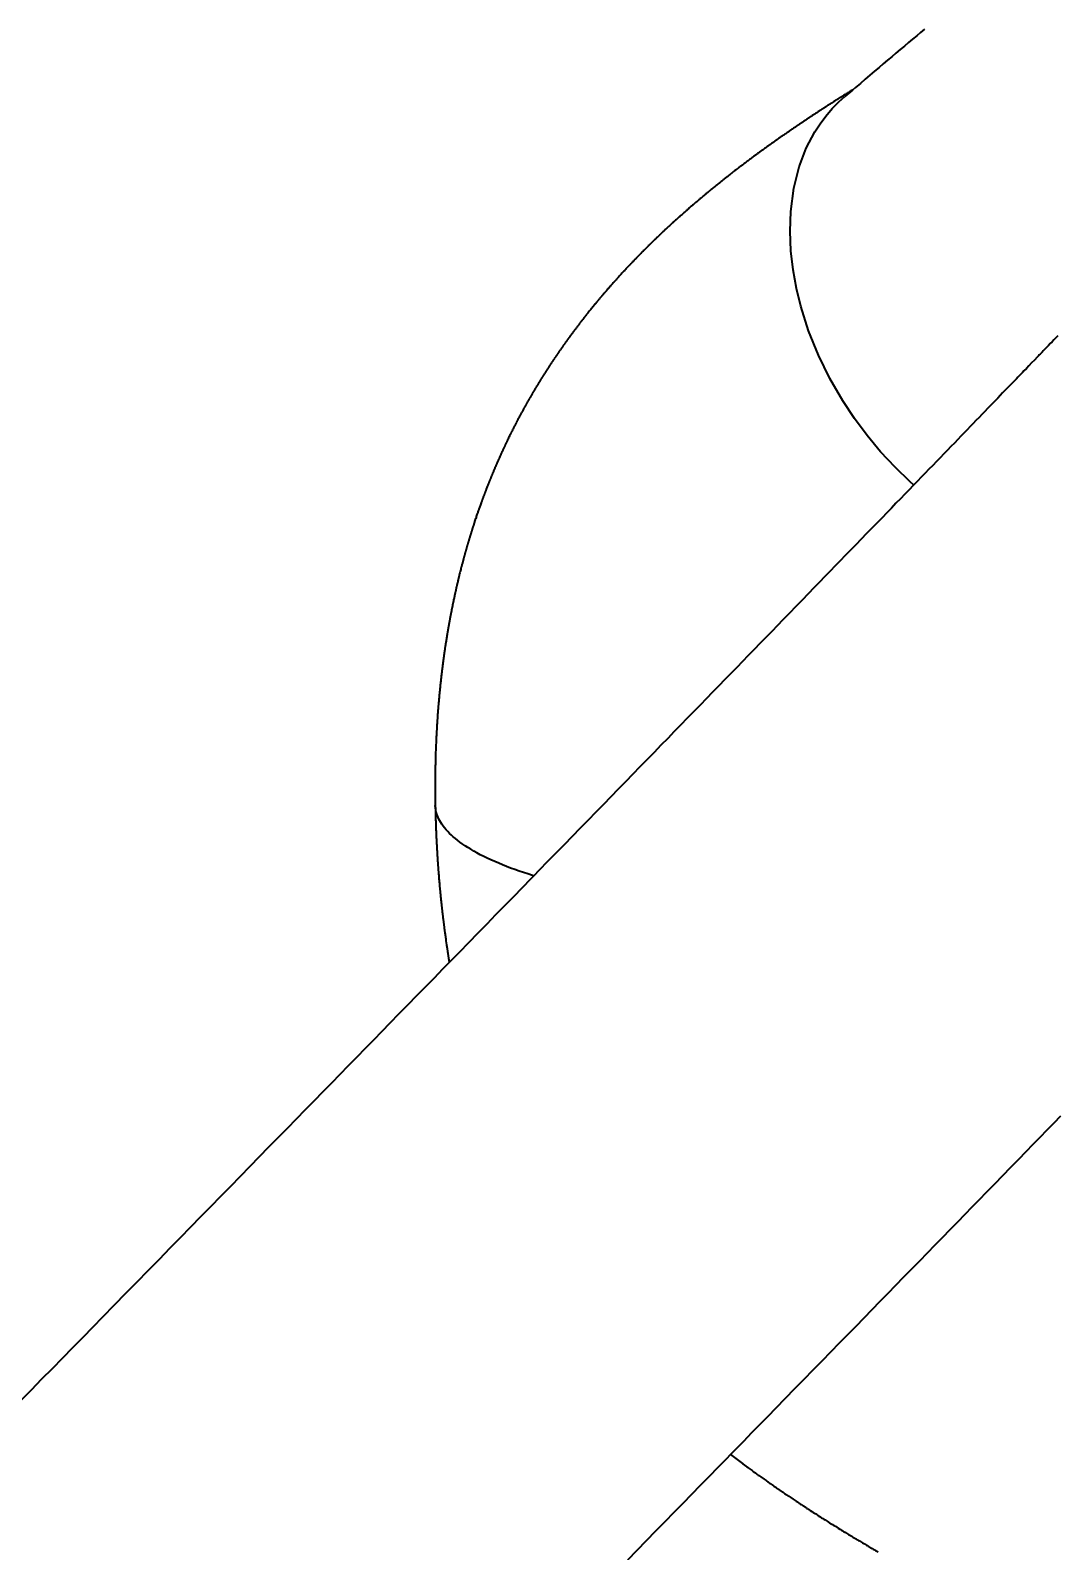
# Model space of a CAD drawing. Header units: millimetres. Extents: x 15 to 415, y 5 to 292.
# Drawn here: x 287.53 to 292.71, y 110.05 to 117.72 of the extents above; entities that cross this region are included whole.
import ezdxf

# ---------------------------------------------------------------- set-up
doc = ezdxf.new("R2010")
doc.units = ezdxf.units.MM
doc.layers.add('Geometries', color=7, linetype='Continuous')

msp = doc.modelspace()

# ---------------------------------------------------------------- linework, layer by layer
at = {"layer": 'Geometries', "linetype": 'Continuous', "lineweight": 40}
msp.add_line((291.6751, 117.4167), (291.6371, 117.3846), dxfattribs=at)
at = {"layer": 'Geometries', "linetype": 'Continuous', "lineweight": 40, "flags": 128}
for points in [[(292.0388, 117.7243), (292.0191, 117.7077), (291.9992, 117.6909), (291.9789, 117.6737), (291.9583, 117.6563), (291.9373, 117.6385), (291.9159, 117.6205), (291.8943, 117.6021), (291.8735, 117.5846), (291.8524, 117.5668), (291.831, 117.5487), (291.8093, 117.5303), (291.7873, 117.5117), (291.7636, 117.4916), (291.7395, 117.4712), (291.7151, 117.4505), (291.6902, 117.4295), (291.6751, 117.4167)], [(291.675, 117.4166), (291.6713, 117.4143), (291.6677, 117.4121), (291.6646, 117.4102), (291.6604, 117.4076), (291.6564, 117.4051), (291.6525, 117.4027), (291.6483, 117.4), (291.6436, 117.3971), (291.6386, 117.394), (291.6357, 117.3922), (291.6329, 117.3904), (291.6304, 117.3889), (291.6282, 117.3875), (291.6262, 117.3862), (291.6239, 117.3848), (291.6214, 117.3832), (291.6185, 117.3814), (291.6156, 117.3795), (291.6119, 117.3772), (291.6086, 117.3751), (291.6054, 117.3731), (291.602, 117.3709), (291.5983, 117.3686), (291.5949, 117.3665), (291.5925, 117.3649), (291.5902, 117.3635), (291.5881, 117.3622), (291.5856, 117.3606), (291.5827, 117.3587), (291.5795, 117.3567), (291.5752, 117.354), (291.5711, 117.3513), (291.567, 117.3487), (291.5628, 117.346), (291.5587, 117.3434), (291.5545, 117.3407), (291.5503, 117.338), (291.5464, 117.3354), (291.5438, 117.3338), (291.5415, 117.3323), (291.5392, 117.3308), (291.5367, 117.3292), (291.5339, 117.3274), (291.531, 117.3255), (291.5283, 117.3238), (291.5259, 117.3222), (291.5238, 117.3208), (291.5217, 117.3195), (291.5193, 117.3179), (291.5162, 117.3159), (291.5129, 117.3137), (291.5098, 117.3117), (291.5069, 117.3099), (291.5043, 117.3082), (291.5015, 117.3063), (291.4984, 117.3043), (291.4951, 117.3021), (291.4921, 117.3002), (291.4895, 117.2985), (291.4873, 117.297), (291.4851, 117.2956), (291.4825, 117.2939), (291.4796, 117.292), (291.4762, 117.2897), (291.473, 117.2876), (291.4702, 117.2858), (291.4675, 117.2839), (291.4643, 117.2819), (291.4608, 117.2795), (291.4572, 117.2772), (291.4538, 117.2749), (291.4504, 117.2726), (291.4468, 117.2702), (291.443, 117.2677), (291.4398, 117.2656), (291.4366, 117.2634), (291.4338, 117.2615), (291.4313, 117.2599), (291.4292, 117.2585), (291.4278, 117.2575), (291.4262, 117.2564), (291.4243, 117.2552), (291.4221, 117.2537), (291.4196, 117.252), (291.417, 117.2503), (291.4148, 117.2488), (291.4128, 117.2474), (291.411, 117.2463), (291.4091, 117.245), (291.4069, 117.2435), (291.4046, 117.2419), (291.4021, 117.2402), (291.4002, 117.2389), (291.3985, 117.2378), (291.3969, 117.2367), (291.3954, 117.2357), (291.394, 117.2347), (291.3924, 117.2336), (291.3901, 117.2321), (291.3874, 117.2303), (291.3846, 117.2284), (291.3821, 117.2266), (291.3788, 117.2244), (291.3757, 117.2222), (291.3723, 117.22), (291.3688, 117.2175), (291.3652, 117.2151), (291.3613, 117.2124), (291.3576, 117.2098), (291.3539, 117.2073), (291.3503, 117.2048), (291.3464, 117.2021), (291.3422, 117.1993), (291.3385, 117.1967), (291.3352, 117.1944), (291.3322, 117.1923), (291.3287, 117.1899), (291.3251, 117.1874), (291.3215, 117.1848), (291.3178, 117.1822), (291.3149, 117.1803), (291.3123, 117.1784), (291.31, 117.1768), (291.3079, 117.1753), (291.3054, 117.1736), (291.3027, 117.1717), (291.2997, 117.1695), (291.2968, 117.1676), (291.2943, 117.1658), (291.292, 117.1642), (291.2897, 117.1625), (291.2871, 117.1607), (291.2842, 117.1587), (291.2815, 117.1567), (291.2787, 117.1547), (291.2762, 117.153), (291.2736, 117.1511), (291.2709, 117.1492), (291.2679, 117.147), (291.265, 117.145), (291.2618, 117.1427), (291.2588, 117.1406), (291.2557, 117.1383), (291.2522, 117.1359), (291.2492, 117.1337), (291.2463, 117.1316), (291.2437, 117.1297), (291.241, 117.1278), (291.238, 117.1256), (291.2349, 117.1234), (291.2319, 117.1212), (291.2292, 117.1193), (291.2269, 117.1176), (291.2245, 117.1158), (291.2218, 117.1139), (291.2189, 117.1118), (291.2162, 117.1099), (291.2139, 117.1081), (291.2117, 117.1066), (291.2094, 117.1049), (291.2068, 117.1029), (291.2033, 117.1004), (291.2001, 117.0981), (291.1972, 117.0959), (291.1945, 117.094), (291.192, 117.0921), (291.1894, 117.0902), (291.187, 117.0885), (291.1844, 117.0865), (291.1817, 117.0845), (291.1792, 117.0827), (291.177, 117.081), (291.1751, 117.0796), (291.173, 117.0781), (291.1705, 117.0763), (291.1678, 117.0742), (291.165, 117.0722), (291.1625, 117.0703), (291.1601, 117.0685), (291.1566, 117.0659), (291.1529, 117.0631), (291.149, 117.0602), (291.1452, 117.0574), (291.1416, 117.0547), (291.1381, 117.052), (291.1357, 117.0502), (291.1332, 117.0483), (291.1305, 117.0463), (291.1278, 117.0442), (291.1253, 117.0424), (291.1236, 117.0411), (291.122, 117.0398), (291.1201, 117.0385), (291.118, 117.0368), (291.1155, 117.0349), (291.1125, 117.0326), (291.1098, 117.0306), (291.1076, 117.0289), (291.1056, 117.0274), (291.1034, 117.0257), (291.1009, 117.0238), (291.0982, 117.0217), (291.0957, 117.0198), (291.0937, 117.0182), (291.0919, 117.0169), (291.0902, 117.0156), (291.0882, 117.014), (291.0859, 117.0122), (291.0832, 117.0102), (291.0812, 117.0087), (291.0796, 117.0074), (291.0782, 117.0063), (291.0771, 117.0055), (291.076, 117.0046), (291.0746, 117.0036), (291.0729, 117.0022), (291.0709, 117.0007), (291.0688, 116.999), (291.0669, 116.9976), (291.0653, 116.9963), (291.0638, 116.9951), (291.0622, 116.9939), (291.0606, 116.9926), (291.0586, 116.9911), (291.0565, 116.9894), (291.0541, 116.9875), (291.0518, 116.9858), (291.0497, 116.9841), (291.0478, 116.9827), (291.0461, 116.9813), (291.0441, 116.9797), (291.0418, 116.9779), (291.0393, 116.9759), (291.037, 116.9741), (291.0345, 116.9722), (291.0324, 116.9705), (291.0304, 116.9689), (291.0284, 116.9673), (291.0263, 116.9656), (291.0241, 116.9639), (291.0202, 116.9608), (291.0162, 116.9576), (291.0127, 116.9548), (291.0096, 116.9524), (291.0061, 116.9496), (291.0025, 116.9467), (290.999, 116.9439), (290.9966, 116.942), (290.9941, 116.9399), (290.9912, 116.9376), (290.9885, 116.9354), (290.9862, 116.9335), (290.9846, 116.9322), (290.9828, 116.9308), (290.9808, 116.9291), (290.9785, 116.9273), (290.9762, 116.9254), (290.9743, 116.9239), (290.9727, 116.9226), (290.9715, 116.9216), (290.9705, 116.9208), (290.9692, 116.9197), (290.9676, 116.9184), (290.9657, 116.9169), (290.9634, 116.915), (290.9613, 116.9132), (290.9594, 116.9117), (290.9577, 116.9103), (290.9563, 116.9092), (290.9545, 116.9077), (290.9524, 116.906), (290.9501, 116.904), (290.9476, 116.902), (290.9453, 116.9001), (290.9433, 116.8984), (290.9415, 116.8969), (290.9396, 116.8954), (290.9366, 116.8929), (290.9335, 116.8903), (290.9303, 116.8877), (290.9273, 116.8851), (290.9251, 116.8833), (290.9232, 116.8817), (290.9214, 116.8802), (290.9196, 116.8787), (290.9177, 116.8771), (290.9157, 116.8754), (290.9138, 116.8738), (290.912, 116.8723), (290.9103, 116.8709), (290.9084, 116.8693), (290.9063, 116.8675), (290.9038, 116.8654), (290.9013, 116.8633), (290.8991, 116.8615), (290.8972, 116.8599), (290.8956, 116.8585), (290.8938, 116.857), (290.8919, 116.8553), (290.8898, 116.8535), (290.8875, 116.8516), (290.8854, 116.8498), (290.884, 116.8486), (290.8828, 116.8476), (290.8818, 116.8467), (290.8806, 116.8457), (290.879, 116.8443), (290.8771, 116.8427), (290.875, 116.8409), (290.8732, 116.8393), (290.8715, 116.8379), (290.8696, 116.8363), (290.8681, 116.8349), (290.8665, 116.8336), (290.8648, 116.8321), (290.863, 116.8305), (290.8611, 116.8289), (290.8591, 116.8272), (290.8573, 116.8257), (290.8556, 116.8241), (290.8536, 116.8224), (290.851, 116.8202), (290.8482, 116.8177), (290.8452, 116.8151), (290.8422, 116.8125), (290.8395, 116.8101), (290.8371, 116.808), (290.8327, 116.8042), (290.8277, 116.7998), (290.8244, 116.7968), (290.8211, 116.794), (290.8162, 116.7896), (290.8118, 116.7857), (290.8079, 116.7823), (290.8057, 116.7802), (290.8033, 116.7781), (290.8013, 116.7764), (290.7998, 116.775), (290.7984, 116.7737), (290.7967, 116.7722), (290.7949, 116.7706), (290.7929, 116.7688), (290.7907, 116.7668), (290.7884, 116.7647), (290.7861, 116.7626), (290.7838, 116.7606), (290.7818, 116.7588), (290.7799, 116.7571), (290.7782, 116.7555), (290.7762, 116.7537), (290.774, 116.7517), (290.7717, 116.7496), (290.7698, 116.7479), (290.7682, 116.7464), (290.7669, 116.7452), (290.7659, 116.7443), (290.7646, 116.7431), (290.763, 116.7416), (290.7612, 116.74), (290.7595, 116.7384), (290.7579, 116.737), (290.7566, 116.7357), (290.7554, 116.7346), (290.7521, 116.7316), (290.7485, 116.7283), (290.745, 116.725), (290.7417, 116.722), (290.7383, 116.7188), (290.7369, 116.7176), (290.7354, 116.7162), (290.7338, 116.7146), (290.7319, 116.7129), (290.7299, 116.7111), (290.7281, 116.7093), (290.7267, 116.708), (290.7256, 116.707), (290.7246, 116.706), (290.7234, 116.7049), (290.7219, 116.7036), (290.7198, 116.7016), (290.7176, 116.6995), (290.7155, 116.6975), (290.7137, 116.6958), (290.712, 116.6943), (290.7108, 116.6931), (290.7094, 116.6917), (290.7078, 116.6902), (290.706, 116.6886), (290.7044, 116.687), (290.7027, 116.6853), (290.7014, 116.6841), (290.7003, 116.6831), (290.699, 116.6819), (290.6967, 116.6796), (290.6939, 116.677), (290.692, 116.6752), (290.6899, 116.6732), (290.6878, 116.6712), (290.6859, 116.6693), (290.6844, 116.6679), (290.6831, 116.6667), (290.6816, 116.6652), (290.6798, 116.6635), (290.6777, 116.6614), (290.6752, 116.659), (290.6729, 116.6568), (290.6709, 116.6549), (290.6691, 116.6531), (290.6669, 116.651), (290.6645, 116.6486), (290.6628, 116.647), (290.6614, 116.6456), (290.6602, 116.6444), (290.6591, 116.6434), (290.658, 116.6423), (290.6568, 116.6411), (290.6555, 116.6398), (290.6541, 116.6384), (290.6527, 116.6371), (290.6512, 116.6356), (290.6496, 116.634), (290.6478, 116.6323), (290.646, 116.6305), (290.6445, 116.629), (290.6433, 116.6278), (290.6419, 116.6264), (290.6402, 116.6247), (290.638, 116.6226), (290.6356, 116.6201), (290.6333, 116.6179), (290.6312, 116.6158), (290.6294, 116.614), (290.6277, 116.6123), (290.6253, 116.6099), (290.6228, 116.6074), (290.6205, 116.6051), (290.6186, 116.6031), (290.6167, 116.6012), (290.6153, 116.5999), (290.614, 116.5985), (290.6124, 116.5969), (290.6105, 116.595), (290.6087, 116.5932), (290.6068, 116.5912), (290.6049, 116.5894), (290.6034, 116.5878), (290.6021, 116.5865), (290.601, 116.5853), (290.5995, 116.5838), (290.5978, 116.5821), (290.5959, 116.5801), (290.5941, 116.5783), (290.5926, 116.5767), (290.5905, 116.5746), (290.5888, 116.5729), (290.5872, 116.5712), (290.5857, 116.5697), (290.5842, 116.5681), (290.5825, 116.5664), (290.5805, 116.5644), (290.5784, 116.5621), (290.5764, 116.5601), (290.5747, 116.5583), (290.573, 116.5565), (290.571, 116.5544), (290.5688, 116.5521), (290.5664, 116.5496), (290.5643, 116.5475), (290.5626, 116.5457), (290.5618, 116.5448), (290.5608, 116.5438), (290.5596, 116.5426), (290.5581, 116.541), (290.5565, 116.5393), (290.5551, 116.5378), (290.5536, 116.5362), (290.5525, 116.535), (290.5514, 116.5339), (290.5503, 116.5327), (290.5491, 116.5314), (290.5477, 116.53), (290.5463, 116.5285), (290.5448, 116.5269), (290.5432, 116.5252), (290.5414, 116.5233), (290.5396, 116.5213), (290.5379, 116.5196), (290.5367, 116.5183), (290.5351, 116.5166), (290.5331, 116.5145), (290.5306, 116.5118), (290.5279, 116.5089), (290.5255, 116.5063), (290.5235, 116.5041), (290.5216, 116.5021), (290.5175, 116.4976), (290.5129, 116.4927), (290.5087, 116.4882), (290.504, 116.483), (290.4988, 116.4773), (290.4952, 116.4733), (290.4939, 116.4719), (290.4924, 116.4702), (290.4908, 116.4684), (290.4895, 116.467), (290.4884, 116.4658), (290.4876, 116.4649), (290.4868, 116.464), (290.4853, 116.4623), (290.4835, 116.4603), (290.4814, 116.4581), (290.4801, 116.4565), (290.4786, 116.4549), (290.477, 116.4531), (290.4753, 116.4512), (290.4737, 116.4494), (290.4724, 116.4479), (290.4713, 116.4467), (290.4701, 116.4454), (290.4686, 116.4438), (290.465, 116.4396), (290.4618, 116.436), (290.4594, 116.4333), (290.4575, 116.4311), (290.4555, 116.4289), (290.4534, 116.4265), (290.4509, 116.4237), (290.4481, 116.4205), (290.4461, 116.4181), (290.4441, 116.4159), (290.4417, 116.4132), (290.439, 116.4101), (290.4373, 116.4081), (290.4358, 116.4064), (290.4346, 116.405), (290.4336, 116.4038), (290.4327, 116.4028), (290.4315, 116.4014), (290.4301, 116.3997), (290.4284, 116.3978), (290.4269, 116.396), (290.4256, 116.3945), (290.4245, 116.3933), (290.4235, 116.3921), (290.4225, 116.3908), (290.4208, 116.3889), (290.419, 116.3868), (290.4167, 116.3841), (290.4152, 116.3823), (290.4135, 116.3803), (290.4118, 116.3783), (290.4103, 116.3766), (290.4091, 116.3751), (290.408, 116.3738), (290.4067, 116.3723), (290.4052, 116.3705), (290.4035, 116.3685), (290.4019, 116.3666), (290.4004, 116.3648), (290.3982, 116.3622), (290.3964, 116.36), (290.3947, 116.3581), (290.3936, 116.3567), (290.3925, 116.3554), (290.3911, 116.3537), (290.3898, 116.3522), (290.3884, 116.3505), (290.387, 116.3488), (290.3858, 116.3473), (290.3848, 116.3462), (290.3841, 116.3453), (290.3832, 116.3442), (290.3822, 116.343), (290.3806, 116.3411), (290.3788, 116.3389), (290.377, 116.3367), (290.3753, 116.3347), (290.3738, 116.3329), (290.3725, 116.3313), (290.3694, 116.3274), (290.3659, 116.3232), (290.3623, 116.3188), (290.3591, 116.3148), (290.3554, 116.3103), (290.351, 116.3048), (290.3478, 116.3008), (290.3444, 116.2966), (290.3403, 116.2915), (290.339, 116.2898), (290.3377, 116.2883), (290.3363, 116.2865), (290.3348, 116.2846), (290.3331, 116.2824), (290.331, 116.2797), (290.3294, 116.2778), (290.3277, 116.2756), (290.3262, 116.2737), (290.325, 116.2721), (290.3239, 116.2708), (290.3228, 116.2693), (290.3214, 116.2676), (290.3193, 116.2649), (290.3173, 116.2623), (290.3155, 116.2601), (290.314, 116.2581), (290.3127, 116.2564), (290.3114, 116.2548), (290.3103, 116.2533), (290.3096, 116.2524), (290.3089, 116.2515), (290.308, 116.2504), (290.307, 116.2491), (290.3058, 116.2475), (290.3044, 116.2457), (290.3031, 116.244), (290.302, 116.2426), (290.3011, 116.2414), (290.3002, 116.2403), (290.2991, 116.2389), (290.2979, 116.2373), (290.2965, 116.2354), (290.2949, 116.2334), (290.2935, 116.2315), (290.2911, 116.2284), (290.2891, 116.2258), (290.2871, 116.2232), (290.2845, 116.2197), (290.2818, 116.2162), (290.2792, 116.2127), (290.2768, 116.2095), (290.2755, 116.2077), (290.274, 116.2058), (290.2724, 116.2036), (290.2706, 116.2012), (290.269, 116.199), (290.2676, 116.1972), (290.2666, 116.1958), (290.2658, 116.1947), (290.2648, 116.1934), (290.2636, 116.1917), (290.2621, 116.1897), (290.2606, 116.1878), (290.2594, 116.1862), (290.2584, 116.1847), (290.2575, 116.1835), (290.2566, 116.1823), (290.2556, 116.1809), (290.2545, 116.1795), (290.2536, 116.1782), (290.2524, 116.1767), (290.2512, 116.1749), (290.2497, 116.173), (290.2481, 116.1708), (290.2465, 116.1686), (290.2451, 116.1667), (290.2441, 116.1652), (290.2432, 116.164), (290.2422, 116.1626), (290.2409, 116.1609), (290.2395, 116.159), (290.2382, 116.157), (290.2357, 116.1536), (290.2335, 116.1506), (290.2317, 116.1482), (290.231, 116.1471), (290.2303, 116.1461), (290.2297, 116.1453), (290.229, 116.1444), (290.2282, 116.1432), (290.2272, 116.1418), (290.226, 116.1402), (290.2247, 116.1383), (290.2235, 116.1366), (290.2225, 116.1353), (290.2218, 116.1342), (290.2211, 116.1333), (290.22, 116.1317), (290.2187, 116.1299), (290.2172, 116.1277), (290.2155, 116.1253), (290.2134, 116.1223), (290.2115, 116.1197), (290.2099, 116.1174), (290.2082, 116.115), (290.2065, 116.1126), (290.205, 116.1104), (290.2034, 116.1081), (290.2018, 116.1057), (290.2002, 116.1035), (290.1987, 116.1014), (290.1972, 116.0991), (290.1954, 116.0966), (290.1935, 116.0939), (290.1916, 116.0911), (290.1901, 116.0888), (290.1889, 116.0871), (290.1878, 116.0855), (290.1864, 116.0835), (290.1847, 116.0811), (290.1831, 116.0786), (290.1817, 116.0766), (290.1806, 116.075), (290.1795, 116.0734), (290.1785, 116.0718), (290.1773, 116.0702), (290.1761, 116.0684), (290.1746, 116.0662), (290.1734, 116.0644), (290.172, 116.0623), (290.1706, 116.0602), (290.1692, 116.0582), (290.1681, 116.0565), (290.1672, 116.0552), (290.1664, 116.0539), (290.1652, 116.0522), (290.1639, 116.0502), (290.1624, 116.048), (290.1611, 116.0459), (290.1598, 116.044), (290.1584, 116.042), (290.1572, 116.0401), (290.156, 116.0383), (290.155, 116.0368), (290.1542, 116.0355), (290.1533, 116.0342), (290.1522, 116.0325), (290.1509, 116.0306), (290.1495, 116.0284), (290.1482, 116.0265), (290.1472, 116.0249), (290.1463, 116.0236), (290.1455, 116.0224), (290.1443, 116.0205), (290.1428, 116.0182), (290.141, 116.0155), (290.1394, 116.0129), (290.1379, 116.0106), (290.1362, 116.008), (290.1346, 116.0056), (290.133, 116.003), (290.1313, 116.0004), (290.1295, 115.9976), (290.1276, 115.9947), (290.1259, 115.992), (290.1244, 115.9896), (290.1226, 115.9868), (290.1206, 115.9836), (290.1189, 115.9809), (290.1174, 115.9785), (290.1161, 115.9766), (290.1151, 115.975), (290.1143, 115.9737), (290.1133, 115.9721), (290.112, 115.9701), (290.1107, 115.968), (290.1094, 115.9659), (290.1084, 115.9643), (290.1075, 115.9629), (290.1067, 115.9615), (290.1057, 115.9599), (290.1047, 115.9583), (290.1036, 115.9566), (290.1025, 115.9548), (290.1012, 115.9527), (290.0998, 115.9503), (290.0982, 115.9478), (290.0968, 115.9455), (290.0957, 115.9437), (290.0947, 115.9422), (290.0936, 115.9404), (290.0923, 115.9382), (290.0907, 115.9357), (290.0893, 115.9334), (290.0881, 115.9313), (290.0868, 115.9291), (290.0856, 115.9272), (290.0846, 115.9255), (290.0836, 115.9239), (290.0829, 115.9228), (290.0823, 115.9217), (290.0815, 115.9205), (290.0806, 115.9189), (290.0795, 115.9171), (290.0782, 115.915), (290.0772, 115.9132), (290.0762, 115.9116), (290.0755, 115.9104), (290.0747, 115.909), (290.0737, 115.9074), (290.0726, 115.9055), (290.0706, 115.9023), (290.0688, 115.8993), (290.0672, 115.8966), (290.0659, 115.8942), (290.0644, 115.8919), (290.0629, 115.8892), (290.0611, 115.8862), (290.0595, 115.8834), (290.058, 115.8808), (290.0565, 115.8783), (290.0551, 115.8758), (290.0534, 115.873), (290.0515, 115.8697), (290.0499, 115.8669), (290.0485, 115.8644), (290.0473, 115.8624), (290.0463, 115.8608), (290.0456, 115.8595), (290.0446, 115.8578), (290.0434, 115.8557), (290.0422, 115.8535), (290.0404, 115.8504), (290.0388, 115.8476), (290.0374, 115.8452), (290.0362, 115.843), (290.0351, 115.8412), (290.0342, 115.8395), (290.0335, 115.8382), (290.0325, 115.8366), (290.0314, 115.8346), (290.0303, 115.8325), (290.0292, 115.8307), (290.0284, 115.8292), (290.0278, 115.8281), (290.0272, 115.827), (290.0261, 115.8251), (290.0249, 115.8229), (290.0235, 115.8203), (290.0221, 115.8178), (290.0208, 115.8156), (290.0197, 115.8135), (290.0187, 115.8117), (290.0167, 115.8082), (290.0145, 115.8042), (290.0125, 115.8005), (290.011, 115.7978), (290.0097, 115.7953), (290.0083, 115.7928), (290.0068, 115.79), (290.0054, 115.7874), (290.0039, 115.7846), (290.0024, 115.782), (290.0012, 115.7798), (290.0001, 115.7776), (289.9987, 115.7751), (289.9968, 115.7715), (289.9948, 115.7678), (289.9932, 115.7646), (289.9917, 115.7619), (289.9904, 115.7595), (289.9896, 115.7578), (289.9887, 115.7563), (289.9878, 115.7546), (289.9866, 115.7523), (289.9855, 115.7502), (289.9845, 115.7482), (289.9835, 115.7464), (289.9828, 115.745), (289.9821, 115.7437), (289.9812, 115.742), (289.9802, 115.74), (289.9789, 115.7375), (289.9775, 115.7349), (289.9763, 115.7325), (289.975, 115.73), (289.9739, 115.7278), (289.9727, 115.7255), (289.9714, 115.723), (289.9695, 115.7192), (289.9679, 115.7162), (289.9668, 115.7139), (289.9655, 115.7114), (289.9641, 115.7087), (289.963, 115.7065), (289.9617, 115.704), (289.9603, 115.7012), (289.9588, 115.6981), (289.9578, 115.6961), (289.957, 115.6945), (289.9563, 115.6933), (289.9556, 115.6918), (289.9546, 115.6898), (289.9534, 115.6874), (289.952, 115.6846), (289.9508, 115.6821), (289.9497, 115.6798), (289.9486, 115.6778), (289.9463, 115.6731), (289.9438, 115.6679), (289.9413, 115.6627), (289.939, 115.6581), (289.9379, 115.6559), (289.9367, 115.6533), (289.9353, 115.6505), (289.9339, 115.6476), (289.9327, 115.645), (289.9317, 115.6429), (289.9309, 115.6413), (289.9301, 115.6397), (289.9291, 115.6376), (289.9279, 115.635), (289.9267, 115.6325), (289.9257, 115.6303), (289.9245, 115.6278), (289.9235, 115.6257), (289.9226, 115.6237), (289.9216, 115.6216), (289.9206, 115.6196), (289.9196, 115.6174), (289.9184, 115.6149), (289.9171, 115.6121), (289.916, 115.6097), (289.915, 115.6075), (289.914, 115.6054), (289.9129, 115.603), (289.9117, 115.6004), (289.9103, 115.5974), (289.909, 115.5946), (289.9083, 115.5931), (289.9077, 115.5918), (289.9072, 115.5907), (289.9068, 115.5897), (289.9062, 115.5884), (289.9052, 115.5863), (289.904, 115.5836), (289.9028, 115.5809), (289.9016, 115.5782), (289.9006, 115.576), (289.8997, 115.5741), (289.899, 115.5724), (289.8981, 115.5706), (289.8973, 115.5687), (289.8953, 115.5642), (289.8933, 115.5598), (289.8924, 115.5577), (289.8914, 115.5556), (289.8905, 115.5534), (289.8893, 115.5508), (289.888, 115.5478), (289.8865, 115.5443), (289.8855, 115.5422), (289.8848, 115.5405), (289.8842, 115.5392), (289.8837, 115.538), (289.8831, 115.5365), (289.8823, 115.5348), (289.8815, 115.5329), (289.88, 115.5295), (289.8787, 115.5265), (289.8775, 115.5238), (289.8765, 115.5214), (289.8754, 115.5188), (289.8741, 115.5158), (289.8727, 115.5126), (289.8715, 115.5096), (289.87, 115.5061), (289.8686, 115.5028), (289.8673, 115.4998), (289.8661, 115.4969), (289.8648, 115.4937), (289.8634, 115.4904), (289.8625, 115.4883), (289.8617, 115.4863), (289.8608, 115.4843), (289.8598, 115.4819), (289.8589, 115.4797), (289.8579, 115.4772), (289.8568, 115.4746), (289.8559, 115.4724), (289.8553, 115.4708), (289.8548, 115.4696), (289.8542, 115.4683), (289.8536, 115.4667), (289.8529, 115.4649), (289.852, 115.4629), (289.8511, 115.4607), (289.85, 115.4579), (289.849, 115.4555), (289.8481, 115.4533), (289.8472, 115.451), (289.8463, 115.4487), (289.8451, 115.4459), (289.844, 115.443), (289.843, 115.4405), (289.8421, 115.4383), (289.8414, 115.4365), (289.8407, 115.4348), (289.84, 115.4329), (289.8383, 115.4287), (289.8367, 115.4246), (289.8354, 115.4214), (289.8339, 115.4175), (289.8321, 115.4128), (289.8304, 115.4084), (289.8288, 115.4044), (289.8278, 115.4018), (289.8268, 115.3993), (289.8258, 115.3965), (289.8245, 115.3931), (289.8235, 115.3906), (289.8226, 115.3881), (289.8217, 115.3858), (289.821, 115.3838), (289.8203, 115.3821), (289.8195, 115.3799), (289.8185, 115.3773), (289.8174, 115.3745), (289.8163, 115.3715), (289.8156, 115.3695), (289.8149, 115.3678), (289.8145, 115.3665), (289.814, 115.3654), (289.8133, 115.3635), (289.8124, 115.3611), (289.8114, 115.3582), (289.8103, 115.3553), (289.8094, 115.3527), (289.8085, 115.3505), (289.8078, 115.3486), (289.8069, 115.3461), (289.8059, 115.3432), (289.8047, 115.34), (289.8036, 115.337), (289.8026, 115.3343), (289.8012, 115.3303), (289.7995, 115.3256), (289.7977, 115.3206), (289.7961, 115.3161), (289.7946, 115.3118), (289.7931, 115.3075), (289.7917, 115.3036), (289.7908, 115.3009), (289.7896, 115.2976), (289.7883, 115.2938), (289.787, 115.29), (289.7858, 115.2866), (289.7848, 115.2836), (289.7837, 115.2804), (289.782, 115.2755), (289.7803, 115.2705), (289.7786, 115.2656), (289.7771, 115.2611), (289.7755, 115.2563), (289.7735, 115.2502), (289.7717, 115.245), (289.7702, 115.2403), (289.7693, 115.2376), (289.7683, 115.2346), (289.7674, 115.2319), (289.7666, 115.2294), (289.7659, 115.2273), (289.7653, 115.2254), (289.7646, 115.2231), (289.7636, 115.2202), (289.7626, 115.2169), (289.7616, 115.214), (289.7608, 115.2114), (289.7601, 115.2092), (289.7593, 115.2067), (289.7584, 115.2038), (289.7573, 115.2004), (289.7563, 115.1971), (289.7554, 115.1944), (289.7547, 115.192), (289.7539, 115.1897), (289.7531, 115.187), (289.7521, 115.1838), (289.7511, 115.1807), (289.7503, 115.1779), (289.7496, 115.1756), (289.7489, 115.1734), (289.7481, 115.1708), (289.7472, 115.1678), (289.7462, 115.1646), (289.7453, 115.1617), (289.7446, 115.1592), (289.7439, 115.1571), (289.7432, 115.1548), (289.7423, 115.1518), (289.7413, 115.1483), (289.7403, 115.1451), (289.7395, 115.1424), (289.7388, 115.1401), (289.7381, 115.1375), (289.7372, 115.1347), (289.7363, 115.1314), (289.7353, 115.1284), (289.7346, 115.1257), (289.7339, 115.1234), (289.7332, 115.1212), (289.7325, 115.1185), (289.7316, 115.1154), (289.7306, 115.1121), (289.7298, 115.1093), (289.7291, 115.107), (289.7285, 115.1049), (289.7278, 115.1024), (289.727, 115.0995), (289.7261, 115.0962), (289.7252, 115.0932), (289.7245, 115.0906), (289.7239, 115.0884), (289.7232, 115.086), (289.7224, 115.0833), (289.7215, 115.0801), (289.7207, 115.077), (289.7199, 115.0743), (289.7193, 115.072), (289.7187, 115.0698), (289.718, 115.0671), (289.7171, 115.064), (289.7162, 115.0608), (289.7154, 115.0579), (289.7148, 115.0555), (289.7141, 115.0531), (289.7134, 115.0502), (289.7125, 115.0469), (289.7115, 115.0433), (289.7107, 115.0403), (289.71, 115.0377), (289.7092, 115.0348), (289.7083, 115.0314), (289.7073, 115.0276), (289.7064, 115.024), (289.7057, 115.0215), (289.7051, 115.0192), (289.7045, 115.0168), (289.7038, 115.0139), (289.7029, 115.0107), (289.7013, 115.0044), (289.6998, 114.9986), (289.6985, 114.9933), (289.6971, 114.988), (289.6958, 114.9825), (289.6943, 114.9767), (289.6928, 114.9707), (289.692, 114.9671), (289.6911, 114.9638), (289.6904, 114.9605), (289.6895, 114.9571), (289.6886, 114.9533), (289.6877, 114.9495), (289.6868, 114.9458), (289.6859, 114.9422), (289.6852, 114.9392), (289.6846, 114.9366), (289.684, 114.9339), (289.6832, 114.9308), (289.6824, 114.9274), (289.6817, 114.9241), (289.681, 114.9215), (289.6805, 114.9192), (289.68, 114.9168), (289.6793, 114.9139), (289.6786, 114.9107), (289.6778, 114.9075), (289.6771, 114.9045), (289.6765, 114.9018), (289.6759, 114.8991), (289.6753, 114.8962), (289.6746, 114.893), (289.6738, 114.8898), (289.6732, 114.8868), (289.6726, 114.8843), (289.6721, 114.8818), (289.6714, 114.879), (289.6707, 114.8757), (289.67, 114.8723), (289.6693, 114.8691), (289.6685, 114.8657), (289.6678, 114.8625), (289.667, 114.8589), (289.6662, 114.8549), (289.6653, 114.8507), (289.6644, 114.8463), (289.6635, 114.842), (289.6628, 114.8387), (289.6621, 114.8355), (289.6614, 114.8323), (289.6607, 114.8289), (289.66, 114.8253), (289.6593, 114.8219), (289.6587, 114.8191), (289.6582, 114.8167), (289.6577, 114.8139), (289.657, 114.8106), (289.6562, 114.8067), (289.6554, 114.803), (289.6548, 114.7996), (289.6542, 114.7965), (289.6534, 114.7928), (289.6527, 114.7892), (289.652, 114.7855), (289.6512, 114.7817), (289.6505, 114.7777), (289.6498, 114.7741), (289.649, 114.7702), (289.6482, 114.7656), (289.6473, 114.761), (289.6465, 114.7568), (289.6457, 114.7525), (289.6448, 114.7479), (289.6444, 114.7455), (289.644, 114.7434), (289.6436, 114.7413), (289.6433, 114.7395), (289.643, 114.7379), (289.6426, 114.7361), (289.6422, 114.7338), (289.6417, 114.731), (289.6411, 114.7278), (289.6406, 114.7246), (289.64, 114.7215), (289.6395, 114.7184), (289.6387, 114.7142), (289.638, 114.7103), (289.6374, 114.7067), (289.6368, 114.703), (289.6361, 114.6992), (289.6354, 114.6953), (289.6348, 114.6917), (289.6343, 114.689), (289.6339, 114.6863), (289.6334, 114.6833), (289.6328, 114.6801), (289.6323, 114.6768), (289.6318, 114.6739), (289.6314, 114.6714), (289.6305, 114.666), (289.6295, 114.6598), (289.6285, 114.6538), (289.628, 114.6511), (289.6276, 114.6481), (289.627, 114.6448), (289.6264, 114.641), (289.6258, 114.6367), (289.6251, 114.6325), (289.6245, 114.6287), (289.624, 114.6252), (289.6234, 114.6216), (289.6228, 114.6178), (289.6222, 114.6138), (289.6213, 114.6079), (289.6205, 114.6022), (289.6197, 114.597), (289.6193, 114.5941), (289.6188, 114.5908), (289.6183, 114.5873), (289.6178, 114.5837), (289.6173, 114.5806), (289.6169, 114.578), (289.6166, 114.5754), (289.6161, 114.5723), (289.6156, 114.5688), (289.6152, 114.5654), (289.6147, 114.5619), (289.6141, 114.5581), (289.6137, 114.5546), (289.6132, 114.5515), (289.6129, 114.549), (289.6126, 114.5469), (289.6121, 114.5435), (289.6116, 114.5395), (289.611, 114.5349), (289.6104, 114.5304), (289.6097, 114.5254), (289.6092, 114.5209), (289.6085, 114.5162), (289.6079, 114.5111), (289.6073, 114.5064), (289.6068, 114.502), (289.6063, 114.4984), (289.6058, 114.4947), (289.6054, 114.491), (289.6049, 114.4873), (289.6045, 114.4835), (289.604, 114.4795), (289.6035, 114.4751), (289.603, 114.4713), (289.6025, 114.4672), (289.602, 114.4629), (289.6015, 114.4585), (289.601, 114.4543), (289.6007, 114.4508), (289.6003, 114.4481), (289.6, 114.4455), (289.5997, 114.4424), (289.5993, 114.439), (289.5989, 114.4351), (289.5985, 114.4313), (289.598, 114.4266), (289.5975, 114.4223), (289.5971, 114.4181), (289.5966, 114.4138), (289.5961, 114.4093), (289.5956, 114.4042), (289.5951, 114.3993), (289.5947, 114.3949), (289.5943, 114.3912), (289.5939, 114.3872), (289.5935, 114.3831), (289.5931, 114.3794), (289.5928, 114.376), (289.5925, 114.3723), (289.592, 114.3676), (289.5915, 114.3624), (289.591, 114.3571), (289.5905, 114.3517), (289.5901, 114.3465), (289.5896, 114.3418), (289.5893, 114.3374), (289.5889, 114.3329), (289.5885, 114.3284), (289.588, 114.3222), (289.5874, 114.3159), (289.5869, 114.3092), (289.5864, 114.3038), (289.5861, 114.299), (289.5857, 114.2948), (289.5854, 114.2909), (289.5851, 114.2863), (289.5847, 114.2812), (289.5843, 114.2759), (289.5837, 114.268), (289.5831, 114.2604), (289.5826, 114.2532), (289.5822, 114.2463), (289.5817, 114.2396), (289.5813, 114.2329), (289.5809, 114.2278), (289.5806, 114.2223), (289.5803, 114.2169), (289.5799, 114.2118), (289.5796, 114.2068), (289.5793, 114.2018), (289.579, 114.1967), (289.5787, 114.1897), (289.5783, 114.1834), (289.578, 114.1775), (289.5777, 114.1716), (289.5774, 114.1657), (289.5772, 114.1616), (289.5769, 114.157), (289.5767, 114.1519), (289.5764, 114.1468), (289.5762, 114.1421), (289.576, 114.1379), (289.5755, 114.1255), (289.5749, 114.1121), (289.5745, 114.1008), (289.574, 114.089), (289.5736, 114.0758), (289.5732, 114.0627), (289.5728, 114.0492), (289.5726, 114.0444), (289.5725, 114.04), (289.5724, 114.036), (289.5723, 114.0316), (289.5722, 114.0267), (289.5721, 114.0213), (289.572, 114.0158), (289.5718, 114.0104), (289.5718, 114.0072), (289.5717, 114.0037), (289.5716, 113.9998), (289.5716, 113.9956), (289.5715, 113.9915), (289.5714, 113.9876), (289.5714, 113.9821), (289.5713, 113.9772), (289.5712, 113.973), (289.5712, 113.9695), (289.5712, 113.9662), (289.5711, 113.9631), (289.5711, 113.9602), (289.5711, 113.9576), (289.571, 113.9549), (289.571, 113.9517), (289.571, 113.9481), (289.5709, 113.9441), (289.5709, 113.94), (289.5709, 113.9358), (289.5709, 113.9293), (289.5708, 113.923), (289.5708, 113.9168), (289.5708, 113.9107), (289.5708, 113.9049), (289.5708, 113.8996), (289.5708, 113.8949), (289.5708, 113.8901), (289.5709, 113.8851), (289.5709, 113.8796), (289.5709, 113.8735), (289.571, 113.8671), (289.571, 113.861), (289.5711, 113.8559), (289.5711, 113.8512), (289.5712, 113.8469), (289.5712, 113.8431), (289.5712, 113.841), (289.5713, 113.8383), (289.5713, 113.835), (289.5714, 113.831), (289.5714, 113.8263), (289.5715, 113.821), (289.5716, 113.8151), (289.5718, 113.8085)], [(291.9839, 115.425), (291.9657, 115.4413), (291.8899, 115.5143), (291.8174, 115.5924), (291.7488, 115.6749), (291.6849, 115.7609), (291.6261, 115.8498), (291.5615, 115.9616), (291.5038, 116.0796), (291.4543, 116.202), (291.4144, 116.3272), (291.3927, 116.416), (291.3757, 116.5094), (291.3646, 116.6062), (291.3605, 116.7048), (291.3642, 116.8036), (291.3802, 116.9224), (291.4069, 117.0289), (291.4427, 117.1231), (291.4859, 117.2054), (291.5126, 117.2465), (291.5417, 117.2858), (291.5733, 117.3229), (291.6072, 117.3575), (291.6373, 117.3845)], [(292.7111, 116.1777), (292.7008, 116.167), (292.691, 116.1568), (292.6817, 116.1471), (292.6728, 116.1379), (292.6644, 116.1292), (292.6565, 116.121), (292.6491, 116.1133), (292.6429, 116.1068), (292.637, 116.1007), (292.6315, 116.095), (292.6265, 116.0898), (292.6218, 116.0849), (292.6176, 116.0806), (292.6138, 116.0766), (292.6103, 116.073), (292.6071, 116.0697), (292.5928, 116.0548), (292.5789, 116.0404), (292.5655, 116.0265), (292.5525, 116.0131), (292.54, 116.0001), (292.5321, 115.9918), (292.5243, 115.9838), (292.5168, 115.976), (292.5095, 115.9684), (292.5024, 115.961), (292.4951, 115.9535), (292.486, 115.944), (292.4763, 115.934), (292.4662, 115.9235), (292.4555, 115.9124), (292.4443, 115.9008), (292.4328, 115.8889), (292.4208, 115.8765), (292.4083, 115.8636), (292.3953, 115.8501), (292.3828, 115.8372), (292.3699, 115.8238), (292.3565, 115.8099), (292.3427, 115.7955), (292.3283, 115.7807), (292.3136, 115.7654), (292.2983, 115.7497), (292.284, 115.7348), (292.2692, 115.7195), (292.254, 115.7037), (292.2384, 115.6876), (292.2224, 115.671), (292.2059, 115.654), (292.1891, 115.6366), (292.1718, 115.6187), (292.1541, 115.6004), (292.136, 115.5817), (292.1174, 115.5625), (292.0984, 115.5428), (292.08, 115.5238), (292.0613, 115.5044), (292.0421, 115.4846), (292.0225, 115.4644), (292.0026, 115.4438), (291.9847, 115.4253)], [(291.9847, 115.4253), (291.9819, 115.4224), (291.9608, 115.4006), (291.9392, 115.3784), (291.9173, 115.3556), (291.8948, 115.3325), (291.8719, 115.3088), (291.8485, 115.2847), (291.8247, 115.2601), (291.7992, 115.2338), (291.7732, 115.207), (291.7467, 115.1796), (291.7196, 115.1516), (291.692, 115.1231), (291.6638, 115.0941), (291.6392, 115.0687), (291.6142, 115.0429), (291.5887, 115.0167), (291.5629, 114.99), (291.5365, 114.9629), (291.5098, 114.9353), (291.4826, 114.9073), (291.4522, 114.876), (291.4212, 114.8441), (291.3897, 114.8116), (291.3576, 114.7785), (291.325, 114.7449), (291.2969, 114.716), (291.2683, 114.6866), (291.2394, 114.6568), (291.21, 114.6266), (291.1802, 114.5959), (291.15, 114.5648), (291.1211, 114.535), (291.0917, 114.5049), (291.062, 114.4743), (291.0319, 114.4433), (291.0014, 114.4119), (290.9704, 114.3801), (290.939, 114.3478), (290.9072, 114.3151), (290.875, 114.282), (290.8424, 114.2484), (290.8099, 114.215), (290.7769, 114.1812), (290.7436, 114.1469), (290.7098, 114.1122), (290.6749, 114.0764), (290.6396, 114.0401), (290.6038, 114.0033), (290.5675, 113.9661), (290.5308, 113.9283), (290.4942, 113.8908), (290.4572, 113.8528), (290.4197, 113.8143), (290.3817, 113.7753), (290.3424, 113.735), (290.3026, 113.6941), (290.2623, 113.6528), (290.2215, 113.6109), (290.1802, 113.5685), (290.1383, 113.5255), (290.0959, 113.482), (290.0685, 113.4539)], [(290.0684, 113.4538), (290.0613, 113.456), (290.0385, 113.4632), (290.0161, 113.4705), (289.9941, 113.4779), (289.9726, 113.4855), (289.9516, 113.4932), (289.9311, 113.501), (289.9111, 113.5089), (289.8916, 113.517), (289.8718, 113.5255), (289.8526, 113.5341), (289.834, 113.5428), (289.816, 113.5516), (289.7986, 113.5605), (289.7819, 113.5695), (289.7659, 113.5785), (289.7504, 113.5876), (289.7357, 113.5967), (289.7216, 113.6058), (289.7081, 113.615), (289.6953, 113.6243), (289.6839, 113.633), (289.673, 113.6417), (289.6627, 113.6504), (289.653, 113.6591), (289.6439, 113.6679), (289.6348, 113.6771), (289.6264, 113.6863), (289.6187, 113.6955), (289.6115, 113.7047), (289.605, 113.7138), (289.5991, 113.7228), (289.5941, 113.7313), (289.5896, 113.7398), (289.5857, 113.7482), (289.5822, 113.7565), (289.5793, 113.7648), (289.5763, 113.7753), (289.574, 113.7857), (289.5726, 113.7959), (289.5718, 113.806), (289.5718, 113.8085)], [(289.5718, 113.8085), (289.5718, 113.804), (289.5719, 113.7999), (289.572, 113.7965), (289.5721, 113.7935), (289.5721, 113.7912), (289.5721, 113.7894), (289.5722, 113.7881), (289.5722, 113.7871), (289.5722, 113.7861), (289.5723, 113.7819), (289.5724, 113.7769), (289.5725, 113.7736), (289.5726, 113.7699), (289.5727, 113.7658), (289.5728, 113.7612), (289.573, 113.7562), (289.5731, 113.7508), (289.5732, 113.7459), (289.5734, 113.7415), (289.5735, 113.7376), (289.5736, 113.7337), (289.5737, 113.7299), (289.5738, 113.7261), (289.5741, 113.7173), (289.5744, 113.7086), (289.5747, 113.7008), (289.575, 113.6928), (289.5753, 113.6845), (289.5755, 113.6796), (289.5757, 113.6748), (289.5759, 113.6705), (289.576, 113.667), (289.5761, 113.6648), (289.5762, 113.6621), (289.5764, 113.6589), (289.5765, 113.6552), (289.5767, 113.6512), (289.5769, 113.6473), (289.5773, 113.6386), (289.5777, 113.6308), (289.5779, 113.6269), (289.578, 113.6233), (289.5782, 113.6202), (289.5783, 113.6175), (289.5785, 113.6151), (289.5786, 113.6129), (289.5787, 113.6103), (289.5789, 113.6072), (289.5791, 113.6036), (289.5793, 113.5998), (289.5795, 113.5958), (289.5797, 113.5915), (289.58, 113.5871), (289.5802, 113.5828), (289.5804, 113.5792), (289.5806, 113.5765), (289.5807, 113.5748), (289.5808, 113.573), (289.5809, 113.5707), (289.5811, 113.5681), (289.5812, 113.5651), (289.5815, 113.5614), (289.5817, 113.5573), (289.582, 113.5532), (289.5822, 113.5494), (289.5824, 113.5459), (289.5826, 113.5427), (289.5828, 113.5403), (289.5829, 113.5382), (289.583, 113.5362), (289.5831, 113.5347), (289.5832, 113.5337), (289.5833, 113.5326), (289.5834, 113.5309), (289.5835, 113.5287), (289.5837, 113.526), (289.5839, 113.5229), (289.5842, 113.5193), (289.5846, 113.5125), (289.5851, 113.5061), (289.5855, 113.4997), (289.586, 113.4938), (289.5864, 113.4881), (289.5868, 113.4821), (289.5873, 113.4756), (289.5879, 113.4688), (289.5884, 113.4616), (289.5888, 113.4574), (289.589, 113.4537), (289.5893, 113.4507), (289.5895, 113.4483), (289.5896, 113.4465), (289.5898, 113.4448), (289.5899, 113.4427), (289.5902, 113.44), (289.5904, 113.4369), (289.5908, 113.4321), (289.5913, 113.427), (289.5917, 113.4218), (289.5922, 113.4165), (289.5926, 113.4111), (289.5931, 113.4057), (289.5936, 113.4001), (289.5943, 113.3925), (289.595, 113.385), (289.5957, 113.3778), (289.5963, 113.371), (289.5966, 113.3679), (289.5969, 113.3648), (289.5972, 113.3619), (289.5975, 113.3593), (289.5977, 113.3574), (289.5978, 113.3559), (289.5979, 113.3551), (289.598, 113.3542), (289.5981, 113.3528), (289.5983, 113.3511), (289.5985, 113.3489), (289.5988, 113.3461), (289.5991, 113.3427), (289.5995, 113.3388), (289.5999, 113.3348), (289.6004, 113.3307), (289.6008, 113.3267), (289.6012, 113.3227), (289.6016, 113.3187), (289.6025, 113.3107), (289.6033, 113.3029), (289.6042, 113.2952), (289.605, 113.2877), (289.6058, 113.2808), (289.6065, 113.2745), (289.6072, 113.2687), (289.6075, 113.266), (289.6077, 113.2636), (289.608, 113.2615), (289.6082, 113.2596), (289.6084, 113.2579), (289.6087, 113.2556), (289.609, 113.2529), (289.6094, 113.2494), (289.6099, 113.2453), (289.6104, 113.2408), (289.611, 113.2364), (289.6115, 113.2321), (289.6124, 113.2249), (289.6132, 113.2182), (289.614, 113.2119), (289.6148, 113.2053), (289.6158, 113.1982), (289.6162, 113.1946), (289.6167, 113.191), (289.6172, 113.1872), (289.6177, 113.1834), (289.6181, 113.1802), (289.6185, 113.1775), (289.6187, 113.1756), (289.6189, 113.1742), (289.619, 113.1732), (289.6192, 113.172), (289.6194, 113.1702), (289.6198, 113.1674), (289.6203, 113.1639), (289.6208, 113.1602), (289.6213, 113.1565), (289.6218, 113.1526), (289.6224, 113.1487), (289.6229, 113.1447), (289.6242, 113.1353), (289.6256, 113.1257), (289.627, 113.1161), (289.6284, 113.1063), (289.629, 113.1019), (289.6297, 113.0974), (289.6303, 113.093), (289.6309, 113.0891), (289.6314, 113.0859), (289.6318, 113.0834), (289.632, 113.0817), (289.6322, 113.0808), (289.6323, 113.0799), (289.6325, 113.0785), (289.6328, 113.0766), (289.6332, 113.0742), (289.6336, 113.0714), (289.6341, 113.0683), (289.6345, 113.0652), (289.635, 113.0621), (289.6386, 113.0393), (289.6416, 113.0205), (289.6422, 113.0169)], [(290.0685, 113.4539), (290.053, 113.438), (290.0095, 113.3935), (289.9656, 113.3484), (289.921, 113.3027), (289.8759, 113.2564), (289.831, 113.2104), (289.7856, 113.1639), (289.7396, 113.1167), (289.693, 113.069), (289.6509, 113.0259), (289.6422, 113.0169)], [(289.6422, 113.0169), (289.6083, 112.9823), (289.5653, 112.9382), (289.5218, 112.8936), (289.4778, 112.8486), (289.4334, 112.803), (289.3884, 112.757), (289.343, 112.7104), (289.3018, 112.6683), (289.2603, 112.6258), (289.2183, 112.5828), (289.1759, 112.5394), (289.1331, 112.4956), (289.0907, 112.4522), (289.0479, 112.4083), (289.0046, 112.3641), (288.9609, 112.3194), (288.9159, 112.2733), (288.8705, 112.2268), (288.8246, 112.1799), (288.7783, 112.1325), (288.7315, 112.0846), (288.6843, 112.0363), (288.6366, 111.9875), (288.5879, 111.9378), (288.5388, 111.8875), (288.4892, 111.8368), (288.4391, 111.7855), (288.3885, 111.7338), (288.3374, 111.6816), (288.2858, 111.6288), (288.2337, 111.5756), (288.1786, 111.5192), (288.1229, 111.4623), (288.0666, 111.4048), (288.0098, 111.3467), (287.9524, 111.2881), (287.8944, 111.2288), (287.8443, 111.1776), (287.7936, 111.1258), (287.7426, 111.0737), (287.6911, 111.0211), (287.6392, 110.968), (287.5868, 110.9145), (287.5339, 110.8605), (287.4752, 110.8006)], [(291.0608, 110.5354), (291.0843, 110.5594), (291.127, 110.6031), (291.1685, 110.6456), (291.2096, 110.6877), (291.2503, 110.7294), (291.2906, 110.7707), (291.3382, 110.8193), (291.3851, 110.8675), (291.4316, 110.915), (291.4775, 110.9621), (291.5229, 111.0086), (291.5678, 111.0546), (291.6102, 111.098), (291.6521, 111.1409), (291.6935, 111.1834), (291.7345, 111.2254), (291.775, 111.2669), (291.8151, 111.308), (291.8548, 111.3487), (291.894, 111.3889), (291.9347, 111.4306), (291.9748, 111.4717), (292.0145, 111.5124), (292.0537, 111.5527), (292.0925, 111.5925), (292.1309, 111.6318), (292.1687, 111.6706), (292.2062, 111.7091), (292.2432, 111.747), (292.2798, 111.7846), (292.3159, 111.8217), (292.3516, 111.8583), (292.3932, 111.901), (292.4342, 111.943), (292.4746, 111.9845), (292.5144, 112.0255), (292.5508, 112.0628), (292.5867, 112.0997), (292.6222, 112.1361), (292.6572, 112.1721), (292.6917, 112.2076), (292.7258, 112.2426)], [(290.5422, 110.0048), (290.5901, 110.0537), (290.6375, 110.1022), (290.6844, 110.1503), (290.731, 110.1978), (290.7762, 110.2441), (290.821, 110.29), (290.8654, 110.3354), (290.9094, 110.3804), (290.9538, 110.4258), (290.9977, 110.4708), (291.0412, 110.5153), (291.0608, 110.5354)], [(291.0608, 110.5354), (291.0667, 110.5308), (291.0735, 110.5257), (291.0803, 110.5205), (291.0876, 110.515), (291.0944, 110.5099), (291.1008, 110.505), (291.107, 110.5004), (291.1135, 110.4956), (291.1205, 110.4903), (291.1238, 110.4879), (291.1271, 110.4855), (291.1305, 110.4829), (291.1339, 110.4804), (291.1374, 110.4778), (291.1406, 110.4754), (291.1438, 110.4731), (291.1465, 110.4711), (291.1488, 110.4695), (291.1513, 110.4676), (291.1551, 110.4648), (291.1593, 110.4617), (291.1641, 110.4582), (291.1693, 110.4544), (291.175, 110.4503), (291.1776, 110.4484), (291.1804, 110.4464), (291.1832, 110.4444), (291.186, 110.4423), (291.1885, 110.4405), (291.1906, 110.439), (291.1923, 110.4378), (291.1937, 110.4368), (291.1948, 110.436), (291.1973, 110.4342), (291.2005, 110.4319), (291.2042, 110.4293), (291.2084, 110.4262), (291.2128, 110.4231), (291.23, 110.4108), (291.235, 110.4073), (291.2397, 110.404), (291.244, 110.401), (291.2478, 110.3983), (291.2512, 110.3959), (291.2544, 110.3937), (291.2578, 110.3913), (291.2614, 110.3887), (291.266, 110.3855), (291.2711, 110.382), (291.2767, 110.3781), (291.2794, 110.3762), (291.2823, 110.3742), (291.2853, 110.3721), (291.2883, 110.37), (291.2911, 110.3681), (291.2938, 110.3662), (291.2961, 110.3647), (291.298, 110.3634), (291.2994, 110.3624), (291.3007, 110.3615), (291.3029, 110.36), (291.3054, 110.3582), (291.3085, 110.3561), (291.3122, 110.3536), (291.3163, 110.3508), (291.3206, 110.3479), (291.3252, 110.3447), (291.3301, 110.3414), (291.3329, 110.3395), (291.3357, 110.3375), (291.3382, 110.3358), (291.3404, 110.3344), (291.3422, 110.3332), (291.3435, 110.3323), (291.3447, 110.3315), (291.3461, 110.3305), (291.3477, 110.3295), (291.351, 110.3272), (291.355, 110.3245), (291.3596, 110.3214), (291.3642, 110.3183), (291.3758, 110.3106), (291.387, 110.3031), (291.3911, 110.3004), (291.3946, 110.298), (291.3976, 110.2961), (291.4, 110.2944), (291.4013, 110.2936), (291.4029, 110.2926), (291.4049, 110.2912), (291.4074, 110.2895), (291.4104, 110.2876), (291.4136, 110.2855), (291.4166, 110.2835), (291.4218, 110.28), (291.4266, 110.2769), (291.4309, 110.2741), (291.4346, 110.2717), (291.438, 110.2695), (291.4412, 110.2674), (291.4443, 110.2654), (291.4472, 110.2635), (291.4488, 110.2624), (291.4504, 110.2614), (291.452, 110.2603), (291.4541, 110.259), (291.4567, 110.2573), (291.4596, 110.2554), (291.4629, 110.2533), (291.4708, 110.2482), (291.478, 110.2435), (291.4846, 110.2393), (291.4906, 110.2354), (291.4959, 110.232), (291.4999, 110.2295), (291.5035, 110.2272), (291.5066, 110.2252), (291.5093, 110.2235), (291.5116, 110.222), (291.5135, 110.2208), (291.5145, 110.2201), (291.516, 110.2192), (291.5178, 110.2181), (291.52, 110.2166), (291.5226, 110.215), (291.5255, 110.2132), (291.5318, 110.2092), (291.5377, 110.2055), (291.5433, 110.202), (291.5483, 110.1988), (291.5527, 110.196), (291.5568, 110.1935), (291.5604, 110.1912), (291.563, 110.1896), (291.5654, 110.1881), (291.5681, 110.1864), (291.5712, 110.1845), (291.5748, 110.1822), (291.582, 110.1777), (291.5893, 110.1732), (291.5967, 110.1686), (291.6041, 110.164), (291.6115, 110.1595), (291.6156, 110.1569), (291.6197, 110.1544), (291.6238, 110.1519), (291.6275, 110.1496), (291.6309, 110.1476), (291.6336, 110.1459), (291.636, 110.1444), (291.6385, 110.1429), (291.6412, 110.1412), (291.6456, 110.1386), (291.6505, 110.1356), (291.6559, 110.1323), (291.6619, 110.1286), (291.6685, 110.1247), (291.6716, 110.1228), (291.6748, 110.1208), (291.6781, 110.1188), (291.6813, 110.1169), (291.6839, 110.1153), (291.6861, 110.114), (291.6877, 110.113), (291.6888, 110.1124), (291.691, 110.111), (291.694, 110.1093), (291.6975, 110.1071), (291.7013, 110.1049), (291.7056, 110.1023), (291.7104, 110.0994), (291.7155, 110.0964), (291.7208, 110.0932), (291.7263, 110.0899), (291.7358, 110.0843), (291.7458, 110.0784), (291.7498, 110.076), (291.7538, 110.0736), (291.7573, 110.0715), (291.7601, 110.0699), (291.7619, 110.0688), (291.7633, 110.068), (291.7648, 110.0671), (291.7665, 110.0661), (291.7686, 110.0649), (291.7717, 110.0631), (291.7753, 110.061), (291.7793, 110.0586), (291.786, 110.0547), (291.7924, 110.0509), (291.7984, 110.0474), (291.8042, 110.044)]]:
    msp.add_lwpolyline(points, dxfattribs=at)

doc.saveas('drawing.dxf')
